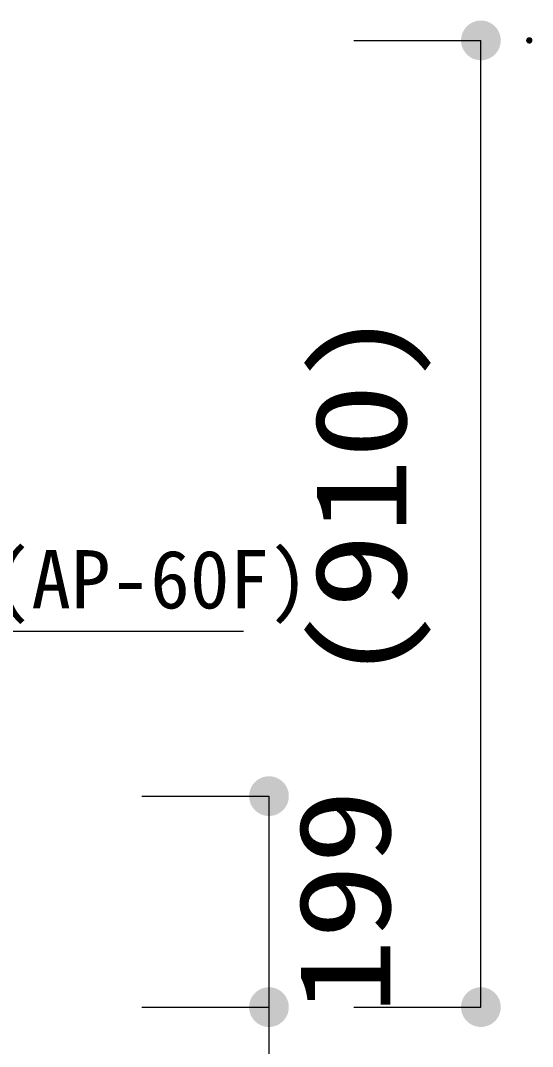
# Model space of a CAD drawing. Units: millimetres, scale not verified. Extents: x -8910 to 8910, y -6308 to 6308.
# Drawn here: x 1167 to 1650, y 3517 to 4485 of the extents above; entities that cross this region are included whole.
import ezdxf
from ezdxf.enums import TextEntityAlignment as Align

# ---------------------------------------------------------------- set-up
doc = ezdxf.new("R2010")
doc.units = ezdxf.units.MM
doc.header["$LTSCALE"] = 30
for name, color, linetype, lineweight in [('0-2_製作', 4, 'Continuous', 25), ('0-4_00クル-フ-6寸法', 132, 'Continuous', 25), ('0-7_07', 3, 'Continuous', 25)]:
    doc.layers.add(name, color=color, linetype=linetype, lineweight=lineweight)
doc.styles.add('ＭＳ ゴシック', font='')
doc.styles.get('ＭＳ ゴシック').set_extended_font_data('MS Gothic')

msp = doc.modelspace()

# ---------------------------------------------------------------- linework, layer by layer
at = {"layer": '0-2_製作'}
msp.add_line((986.17, 3908.5), (1377.44, 3908.5), dxfattribs=at)
at = {"layer": '0-4_00クル-フ-6寸法', "color": 4}
for p, q in [((1481.56, 4465.93), (1601.56, 4465.93)), ((1601.56, 3553.93), (1601.56, 4465.93)), ((1281.56, 3752.98), (1401.56, 3752.98)), ((1401.56, 3752.98), (1401.56, 3553.93)), ((1281.56, 3553.93), (1401.56, 3553.93)), ((1281.56, 3553.93), (1401.56, 3553.93)), ((1401.56, 3553.93), (1401.56, 3453.93)), ((1481.56, 3553.93), (1601.56, 3553.93))]:
    msp.add_line(p, q, dxfattribs=at)
at = {"layer": '0-4_00クル-フ-6寸法'}
for points in [[(1601.56, 4465.93), (1590.54, 4481.1), (1592.52, 4482.36)], [(1601.56, 4465.93), (1592.52, 4482.36), (1594.66, 4483.36)], [(1601.56, 4465.93), (1594.66, 4483.36), (1596.89, 4484.09)], [(1601.56, 4465.93), (1596.89, 4484.09), (1599.21, 4484.53)], [(1601.56, 4465.93), (1599.21, 4484.53), (1601.56, 4484.68)], [(1601.56, 4465.93), (1601.56, 4484.68), (1603.91, 4484.53)], [(1601.56, 4465.93), (1603.91, 4484.53), (1606.22, 4484.09)], [(1601.56, 4465.93), (1606.22, 4484.09), (1608.46, 4483.36)], [(1601.56, 4465.93), (1608.46, 4483.36), (1610.59, 4482.36)], [(1601.56, 4465.93), (1610.59, 4482.36), (1612.58, 4481.1)], [(1601.56, 4465.93), (1583.14, 4469.44), (1583.73, 4471.72)], [(1601.56, 4465.93), (1583.73, 4471.72), (1584.59, 4473.91)], [(1601.56, 4465.93), (1584.59, 4473.91), (1585.73, 4475.97)], [(1601.56, 4465.93), (1585.73, 4475.97), (1587.11, 4477.88)], [(1601.56, 4465.93), (1587.11, 4477.88), (1588.72, 4479.6)], [(1601.56, 4465.93), (1588.72, 4479.6), (1590.54, 4481.1)], [(1601.56, 4465.93), (1612.58, 4481.1), (1614.39, 4479.6)], [(1601.56, 4465.93), (1614.39, 4479.6), (1616, 4477.88)], [(1601.56, 4465.93), (1616, 4477.88), (1617.39, 4475.97)], [(1601.56, 4465.93), (1617.39, 4475.97), (1618.52, 4473.91)], [(1601.56, 4465.93), (1618.52, 4473.91), (1619.39, 4471.72)], [(1601.56, 4465.93), (1619.39, 4471.72), (1619.98, 4469.44)], [(1601.56, 4465.93), (1582.84, 4467.1), (1583.14, 4469.44)], [(1601.56, 4465.93), (1582.84, 4464.75), (1582.84, 4467.1)], [(1601.56, 4465.93), (1583.14, 4462.41), (1582.84, 4464.75)], [(1601.56, 4465.93), (1583.73, 4460.13), (1583.14, 4462.41)], [(1601.56, 4465.93), (1584.59, 4457.94), (1583.73, 4460.13)], [(1601.56, 4465.93), (1585.73, 4455.88), (1584.59, 4457.94)], [(1601.56, 4465.93), (1587.11, 4453.98), (1585.73, 4455.88)], [(1601.56, 4465.93), (1588.72, 4452.26), (1587.11, 4453.98)], [(1601.56, 4465.93), (1590.54, 4450.76), (1588.72, 4452.26)], [(1601.56, 4465.93), (1592.52, 4449.5), (1590.54, 4450.76)], [(1601.56, 4465.93), (1594.66, 4448.49), (1592.52, 4449.5)], [(1601.56, 4465.93), (1596.89, 4447.77), (1594.66, 4448.49)], [(1601.56, 4465.93), (1599.21, 4447.33), (1596.89, 4447.77)], [(1601.56, 4465.93), (1601.56, 4447.18), (1599.21, 4447.33)], [(1601.56, 4465.93), (1619.98, 4469.44), (1620.27, 4467.1)], [(1601.56, 4465.93), (1620.27, 4467.1), (1620.27, 4464.75)], [(1601.56, 4465.93), (1603.91, 4447.33), (1601.56, 4447.18)], [(1601.56, 4465.93), (1606.22, 4447.77), (1603.91, 4447.33)], [(1601.56, 4465.93), (1608.46, 4448.49), (1606.22, 4447.77)], [(1601.56, 4465.93), (1610.59, 4449.5), (1608.46, 4448.49)], [(1601.56, 4465.93), (1612.58, 4450.76), (1610.59, 4449.5)], [(1601.56, 4465.93), (1614.39, 4452.26), (1612.58, 4450.76)], [(1601.56, 4465.93), (1616, 4453.98), (1614.39, 4452.26)], [(1601.56, 4465.93), (1617.39, 4455.88), (1616, 4453.98)], [(1601.56, 4465.93), (1618.52, 4457.94), (1617.39, 4455.88)], [(1601.56, 4465.93), (1619.39, 4460.13), (1618.52, 4457.94)], [(1601.56, 4465.93), (1619.98, 4462.41), (1619.39, 4460.13)], [(1601.56, 4465.93), (1620.27, 4464.75), (1619.98, 4462.41)], [(1401.56, 3752.98), (1387.11, 3764.93), (1388.72, 3766.65)], [(1401.56, 3752.98), (1388.72, 3766.65), (1390.54, 3768.15)], [(1401.56, 3752.98), (1390.54, 3768.15), (1392.52, 3769.41)], [(1401.56, 3752.98), (1392.52, 3769.41), (1394.66, 3770.41)], [(1401.56, 3752.98), (1394.66, 3770.41), (1396.89, 3771.14)], [(1401.56, 3752.98), (1396.89, 3771.14), (1399.21, 3771.58)], [(1401.56, 3752.98), (1399.21, 3771.58), (1401.56, 3771.73)], [(1401.56, 3752.98), (1401.56, 3771.73), (1403.91, 3771.58)], [(1401.56, 3752.98), (1403.91, 3771.58), (1406.22, 3771.14)], [(1401.56, 3752.98), (1406.22, 3771.14), (1408.46, 3770.41)], [(1401.56, 3752.98), (1408.46, 3770.41), (1410.59, 3769.41)], [(1401.56, 3752.98), (1410.59, 3769.41), (1412.58, 3768.15)], [(1401.56, 3752.98), (1412.58, 3768.15), (1414.39, 3766.65)], [(1401.56, 3752.98), (1414.39, 3766.65), (1416, 3764.93)], [(1401.56, 3752.98), (1382.84, 3754.16), (1383.14, 3756.49)], [(1401.56, 3752.98), (1383.14, 3756.49), (1383.73, 3758.77)], [(1401.56, 3752.98), (1383.73, 3758.77), (1384.59, 3760.96)], [(1401.56, 3752.98), (1384.59, 3760.96), (1385.73, 3763.03)], [(1401.56, 3752.98), (1385.73, 3763.03), (1387.11, 3764.93)], [(1401.56, 3752.98), (1416, 3764.93), (1417.39, 3763.03)], [(1401.56, 3752.98), (1417.39, 3763.03), (1418.52, 3760.96)], [(1401.56, 3752.98), (1418.52, 3760.96), (1419.39, 3758.77)], [(1401.56, 3752.98), (1419.39, 3758.77), (1419.98, 3756.49)], [(1401.56, 3752.98), (1419.98, 3756.49), (1420.27, 3754.16)], [(1401.56, 3752.98), (1382.84, 3751.8), (1382.84, 3754.16)], [(1401.56, 3752.98), (1383.14, 3749.47), (1382.84, 3751.8)], [(1401.56, 3752.98), (1383.73, 3747.19), (1383.14, 3749.47)], [(1401.56, 3752.98), (1384.59, 3745), (1383.73, 3747.19)], [(1401.56, 3752.98), (1385.73, 3742.93), (1384.59, 3745)], [(1401.56, 3752.98), (1387.11, 3741.03), (1385.73, 3742.93)], [(1401.56, 3752.98), (1388.72, 3739.31), (1387.11, 3741.03)], [(1401.56, 3752.98), (1390.54, 3737.81), (1388.72, 3739.31)], [(1401.56, 3752.98), (1392.52, 3736.55), (1390.54, 3737.81)], [(1401.56, 3752.98), (1394.66, 3735.55), (1392.52, 3736.55)], [(1401.56, 3752.98), (1396.89, 3734.82), (1394.66, 3735.55)], [(1401.56, 3752.98), (1399.21, 3734.38), (1396.89, 3734.82)], [(1401.56, 3752.98), (1401.56, 3734.23), (1399.21, 3734.38)], [(1401.56, 3752.98), (1420.27, 3754.16), (1420.27, 3751.8)], [(1401.56, 3752.98), (1403.91, 3734.38), (1401.56, 3734.23)], [(1401.56, 3752.98), (1406.22, 3734.82), (1403.91, 3734.38)], [(1401.56, 3752.98), (1408.46, 3735.55), (1406.22, 3734.82)], [(1401.56, 3752.98), (1410.59, 3736.55), (1408.46, 3735.55)], [(1401.56, 3752.98), (1412.58, 3737.81), (1410.59, 3736.55)], [(1401.56, 3752.98), (1414.39, 3739.31), (1412.58, 3737.81)], [(1401.56, 3752.98), (1416, 3741.03), (1414.39, 3739.31)], [(1401.56, 3752.98), (1417.39, 3742.93), (1416, 3741.03)], [(1401.56, 3752.98), (1418.52, 3745), (1417.39, 3742.93)], [(1401.56, 3752.98), (1419.39, 3747.19), (1418.52, 3745)], [(1401.56, 3752.98), (1419.98, 3749.47), (1419.39, 3747.19)], [(1401.56, 3752.98), (1420.27, 3751.8), (1419.98, 3749.47)], [(1401.56, 3553.93), (1394.66, 3571.36), (1396.89, 3572.09)], [(1401.56, 3553.93), (1394.66, 3571.36), (1396.89, 3572.09)], [(1401.56, 3553.93), (1396.89, 3572.09), (1399.21, 3572.53)], [(1401.56, 3553.93), (1396.89, 3572.09), (1399.21, 3572.53)], [(1401.56, 3553.93), (1399.21, 3572.53), (1401.56, 3572.68)], [(1401.56, 3553.93), (1399.21, 3572.53), (1401.56, 3572.68)], [(1401.56, 3553.93), (1401.56, 3572.68), (1403.91, 3572.53)], [(1401.56, 3553.93), (1401.56, 3572.68), (1403.91, 3572.53)], [(1401.56, 3553.93), (1403.91, 3572.53), (1406.22, 3572.09)], [(1401.56, 3553.93), (1403.91, 3572.53), (1406.22, 3572.09)], [(1401.56, 3553.93), (1406.22, 3572.09), (1408.46, 3571.36)], [(1401.56, 3553.93), (1406.22, 3572.09), (1408.46, 3571.36)], [(1601.56, 3553.93), (1594.66, 3571.36), (1596.89, 3572.09)], [(1601.56, 3553.93), (1596.89, 3572.09), (1599.21, 3572.53)], [(1601.56, 3553.93), (1599.21, 3572.53), (1601.56, 3572.68)], [(1601.56, 3553.93), (1601.56, 3572.68), (1603.91, 3572.53)], [(1601.56, 3553.93), (1603.91, 3572.53), (1606.22, 3572.09)], [(1601.56, 3553.93), (1606.22, 3572.09), (1608.46, 3571.36)], [(1401.56, 3553.93), (1383.73, 3559.72), (1384.59, 3561.91)], [(1401.56, 3553.93), (1383.73, 3559.72), (1384.59, 3561.91)], [(1401.56, 3553.93), (1384.59, 3561.91), (1385.73, 3563.97)], [(1401.56, 3553.93), (1384.59, 3561.91), (1385.73, 3563.97)], [(1401.56, 3553.93), (1385.73, 3563.97), (1387.11, 3565.88)], [(1401.56, 3553.93), (1385.73, 3563.97), (1387.11, 3565.88)], [(1401.56, 3553.93), (1387.11, 3565.88), (1388.72, 3567.6)], [(1401.56, 3553.93), (1387.11, 3565.88), (1388.72, 3567.6)], [(1401.56, 3553.93), (1388.72, 3567.6), (1390.54, 3569.1)], [(1401.56, 3553.93), (1388.72, 3567.6), (1390.54, 3569.1)], [(1401.56, 3553.93), (1390.54, 3569.1), (1392.52, 3570.36)], [(1401.56, 3553.93), (1390.54, 3569.1), (1392.52, 3570.36)], [(1401.56, 3553.93), (1392.52, 3570.36), (1394.66, 3571.36)], [(1401.56, 3553.93), (1392.52, 3570.36), (1394.66, 3571.36)], [(1401.56, 3553.93), (1408.46, 3571.36), (1410.59, 3570.36)], [(1401.56, 3553.93), (1408.46, 3571.36), (1410.59, 3570.36)], [(1401.56, 3553.93), (1410.59, 3570.36), (1412.58, 3569.1)], [(1401.56, 3553.93), (1410.59, 3570.36), (1412.58, 3569.1)], [(1401.56, 3553.93), (1412.58, 3569.1), (1414.39, 3567.6)], [(1401.56, 3553.93), (1412.58, 3569.1), (1414.39, 3567.6)], [(1401.56, 3553.93), (1414.39, 3567.6), (1416, 3565.88)], [(1401.56, 3553.93), (1414.39, 3567.6), (1416, 3565.88)], [(1401.56, 3553.93), (1416, 3565.88), (1417.39, 3563.97)], [(1401.56, 3553.93), (1416, 3565.88), (1417.39, 3563.97)], [(1401.56, 3553.93), (1417.39, 3563.97), (1418.52, 3561.91)], [(1401.56, 3553.93), (1417.39, 3563.97), (1418.52, 3561.91)], [(1401.56, 3553.93), (1418.52, 3561.91), (1419.39, 3559.72)], [(1401.56, 3553.93), (1418.52, 3561.91), (1419.39, 3559.72)], [(1601.56, 3553.93), (1583.73, 3559.72), (1584.59, 3561.91)], [(1601.56, 3553.93), (1584.59, 3561.91), (1585.73, 3563.97)], [(1601.56, 3553.93), (1585.73, 3563.97), (1587.11, 3565.88)], [(1601.56, 3553.93), (1587.11, 3565.88), (1588.72, 3567.6)], [(1601.56, 3553.93), (1588.72, 3567.6), (1590.54, 3569.1)], [(1601.56, 3553.93), (1590.54, 3569.1), (1592.52, 3570.36)], [(1601.56, 3553.93), (1592.52, 3570.36), (1594.66, 3571.36)], [(1601.56, 3553.93), (1608.46, 3571.36), (1610.59, 3570.36)], [(1601.56, 3553.93), (1610.59, 3570.36), (1612.58, 3569.1)], [(1601.56, 3553.93), (1612.58, 3569.1), (1614.39, 3567.6)], [(1601.56, 3553.93), (1614.39, 3567.6), (1616, 3565.88)], [(1601.56, 3553.93), (1616, 3565.88), (1617.39, 3563.97)], [(1601.56, 3553.93), (1617.39, 3563.97), (1618.52, 3561.91)], [(1601.56, 3553.93), (1618.52, 3561.91), (1619.39, 3559.72)], [(1401.56, 3553.93), (1382.84, 3555.1), (1383.14, 3557.44)], [(1401.56, 3553.93), (1382.84, 3555.1), (1383.14, 3557.44)], [(1401.56, 3553.93), (1382.84, 3552.75), (1382.84, 3555.1)], [(1401.56, 3553.93), (1382.84, 3552.75), (1382.84, 3555.1)], [(1401.56, 3553.93), (1383.14, 3550.41), (1382.84, 3552.75)], [(1401.56, 3553.93), (1383.14, 3550.41), (1382.84, 3552.75)], [(1401.56, 3553.93), (1383.14, 3557.44), (1383.73, 3559.72)], [(1401.56, 3553.93), (1383.14, 3557.44), (1383.73, 3559.72)], [(1401.56, 3553.93), (1383.73, 3548.13), (1383.14, 3550.41)], [(1401.56, 3553.93), (1383.73, 3548.13), (1383.14, 3550.41)], [(1401.56, 3553.93), (1384.59, 3545.94), (1383.73, 3548.13)], [(1401.56, 3553.93), (1384.59, 3545.94), (1383.73, 3548.13)], [(1401.56, 3553.93), (1385.73, 3543.88), (1384.59, 3545.94)], [(1401.56, 3553.93), (1385.73, 3543.88), (1384.59, 3545.94)], [(1401.56, 3553.93), (1387.11, 3541.98), (1385.73, 3543.88)], [(1401.56, 3553.93), (1387.11, 3541.98), (1385.73, 3543.88)], [(1401.56, 3553.93), (1388.72, 3540.26), (1387.11, 3541.98)], [(1401.56, 3553.93), (1388.72, 3540.26), (1387.11, 3541.98)], [(1401.56, 3553.93), (1390.54, 3538.76), (1388.72, 3540.26)], [(1401.56, 3553.93), (1390.54, 3538.76), (1388.72, 3540.26)], [(1401.56, 3553.93), (1392.52, 3537.5), (1390.54, 3538.76)], [(1401.56, 3553.93), (1392.52, 3537.5), (1390.54, 3538.76)], [(1401.56, 3553.93), (1394.66, 3536.49), (1392.52, 3537.5)], [(1401.56, 3553.93), (1394.66, 3536.49), (1392.52, 3537.5)], [(1401.56, 3553.93), (1396.89, 3535.77), (1394.66, 3536.49)], [(1401.56, 3553.93), (1396.89, 3535.77), (1394.66, 3536.49)], [(1401.56, 3553.93), (1399.21, 3535.33), (1396.89, 3535.77)], [(1401.56, 3553.93), (1399.21, 3535.33), (1396.89, 3535.77)], [(1401.56, 3553.93), (1401.56, 3535.18), (1399.21, 3535.33)], [(1401.56, 3553.93), (1401.56, 3535.18), (1399.21, 3535.33)], [(1401.56, 3553.93), (1419.39, 3559.72), (1419.98, 3557.44)], [(1401.56, 3553.93), (1419.39, 3559.72), (1419.98, 3557.44)], [(1401.56, 3553.93), (1419.98, 3557.44), (1420.27, 3555.1)], [(1401.56, 3553.93), (1419.98, 3557.44), (1420.27, 3555.1)], [(1401.56, 3553.93), (1420.27, 3555.1), (1420.27, 3552.75)], [(1401.56, 3553.93), (1420.27, 3555.1), (1420.27, 3552.75)], [(1401.56, 3553.93), (1403.91, 3535.33), (1401.56, 3535.18)], [(1401.56, 3553.93), (1406.22, 3535.77), (1403.91, 3535.33)], [(1401.56, 3553.93), (1408.46, 3536.49), (1406.22, 3535.77)], [(1401.56, 3553.93), (1410.59, 3537.5), (1408.46, 3536.49)], [(1401.56, 3553.93), (1412.58, 3538.76), (1410.59, 3537.5)], [(1401.56, 3553.93), (1414.39, 3540.26), (1412.58, 3538.76)], [(1401.56, 3553.93), (1416, 3541.98), (1414.39, 3540.26)], [(1401.56, 3553.93), (1417.39, 3543.88), (1416, 3541.98)], [(1401.56, 3553.93), (1418.52, 3545.94), (1417.39, 3543.88)], [(1401.56, 3553.93), (1419.39, 3548.13), (1418.52, 3545.94)], [(1401.56, 3553.93), (1419.98, 3550.41), (1419.39, 3548.13)], [(1401.56, 3553.93), (1420.27, 3552.75), (1419.98, 3550.41)], [(1401.56, 3553.93), (1403.91, 3535.33), (1401.56, 3535.18)], [(1401.56, 3553.93), (1406.22, 3535.77), (1403.91, 3535.33)], [(1401.56, 3553.93), (1408.46, 3536.49), (1406.22, 3535.77)], [(1401.56, 3553.93), (1410.59, 3537.5), (1408.46, 3536.49)], [(1401.56, 3553.93), (1412.58, 3538.76), (1410.59, 3537.5)], [(1401.56, 3553.93), (1414.39, 3540.26), (1412.58, 3538.76)], [(1401.56, 3553.93), (1416, 3541.98), (1414.39, 3540.26)], [(1401.56, 3553.93), (1417.39, 3543.88), (1416, 3541.98)], [(1401.56, 3553.93), (1418.52, 3545.94), (1417.39, 3543.88)], [(1401.56, 3553.93), (1419.39, 3548.13), (1418.52, 3545.94)], [(1401.56, 3553.93), (1419.98, 3550.41), (1419.39, 3548.13)], [(1401.56, 3553.93), (1420.27, 3552.75), (1419.98, 3550.41)], [(1601.56, 3553.93), (1582.84, 3555.1), (1583.14, 3557.44)], [(1601.56, 3553.93), (1582.84, 3552.75), (1582.84, 3555.1)], [(1601.56, 3553.93), (1583.14, 3550.41), (1582.84, 3552.75)], [(1601.56, 3553.93), (1583.14, 3557.44), (1583.73, 3559.72)], [(1601.56, 3553.93), (1583.73, 3548.13), (1583.14, 3550.41)], [(1601.56, 3553.93), (1584.59, 3545.94), (1583.73, 3548.13)], [(1601.56, 3553.93), (1585.73, 3543.88), (1584.59, 3545.94)], [(1601.56, 3553.93), (1587.11, 3541.98), (1585.73, 3543.88)], [(1601.56, 3553.93), (1588.72, 3540.26), (1587.11, 3541.98)], [(1601.56, 3553.93), (1590.54, 3538.76), (1588.72, 3540.26)], [(1601.56, 3553.93), (1592.52, 3537.5), (1590.54, 3538.76)], [(1601.56, 3553.93), (1594.66, 3536.49), (1592.52, 3537.5)], [(1601.56, 3553.93), (1596.89, 3535.77), (1594.66, 3536.49)], [(1601.56, 3553.93), (1599.21, 3535.33), (1596.89, 3535.77)], [(1601.56, 3553.93), (1601.56, 3535.18), (1599.21, 3535.33)], [(1601.56, 3553.93), (1619.39, 3559.72), (1619.98, 3557.44)], [(1601.56, 3553.93), (1619.98, 3557.44), (1620.27, 3555.1)], [(1601.56, 3553.93), (1620.27, 3555.1), (1620.27, 3552.75)], [(1601.56, 3553.93), (1603.91, 3535.33), (1601.56, 3535.18)], [(1601.56, 3553.93), (1606.22, 3535.77), (1603.91, 3535.33)], [(1601.56, 3553.93), (1608.46, 3536.49), (1606.22, 3535.77)], [(1601.56, 3553.93), (1610.59, 3537.5), (1608.46, 3536.49)], [(1601.56, 3553.93), (1612.58, 3538.76), (1610.59, 3537.5)], [(1601.56, 3553.93), (1614.39, 3540.26), (1612.58, 3538.76)], [(1601.56, 3553.93), (1616, 3541.98), (1614.39, 3540.26)], [(1601.56, 3553.93), (1617.39, 3543.88), (1616, 3541.98)], [(1601.56, 3553.93), (1618.52, 3545.94), (1617.39, 3543.88)], [(1601.56, 3553.93), (1619.39, 3548.13), (1618.52, 3545.94)], [(1601.56, 3553.93), (1619.98, 3550.41), (1619.39, 3548.13)], [(1601.56, 3553.93), (1620.27, 3552.75), (1619.98, 3550.41)]]:
    msp.add_solid(points, dxfattribs=at)
at = {"layer": '0-7_07', "color": 5}
for points in [[(1644.23, 4465.93), (1644.38, 4466.85), (1647.23, 4465.93)], [(1644.23, 4465.93), (1644.28, 4466.49), (1644.38, 4466.85)], [(1644.23, 4465.93), (1644.24, 4466.12), (1644.28, 4466.49)], [(1647.23, 4462.93), (1644.23, 4465.93), (1647.23, 4465.93)], [(1647.23, 4462.93), (1644.25, 4465.55), (1644.23, 4465.93)], [(1647.23, 4462.93), (1644.32, 4465.18), (1644.25, 4465.55)], [(1647.23, 4462.93), (1644.44, 4464.82), (1644.32, 4465.18)], [(1647.23, 4465.93), (1644.38, 4466.85), (1644.52, 4467.2)], [(1647.23, 4462.93), (1644.6, 4464.48), (1644.44, 4464.82)], [(1647.23, 4465.93), (1644.52, 4467.2), (1644.7, 4467.54)], [(1647.23, 4462.93), (1644.8, 4464.16), (1644.6, 4464.48)], [(1647.23, 4465.93), (1644.7, 4467.54), (1644.92, 4467.84)], [(1647.23, 4462.93), (1645.04, 4463.87), (1644.8, 4464.16)], [(1647.23, 4465.93), (1644.92, 4467.84), (1645.18, 4468.11)], [(1647.23, 4462.93), (1645.32, 4463.62), (1645.04, 4463.87)], [(1647.23, 4465.93), (1645.18, 4468.11), (1645.47, 4468.35)], [(1647.04, 4462.93), (1645.32, 4463.62), (1647.23, 4462.93)], [(1647.04, 4462.93), (1645.62, 4463.39), (1645.32, 4463.62)], [(1647.23, 4465.93), (1645.47, 4468.35), (1645.78, 4468.56)], [(1646.67, 4462.98), (1645.62, 4463.39), (1647.04, 4462.93)], [(1646.67, 4462.98), (1645.95, 4463.21), (1645.62, 4463.39)], [(1647.23, 4465.93), (1645.78, 4468.56), (1646.13, 4468.72)], [(1646.3, 4463.07), (1645.95, 4463.21), (1646.67, 4462.98)], [(1647.23, 4465.93), (1646.13, 4468.72), (1646.48, 4468.83)], [(1647.23, 4465.93), (1646.48, 4468.83), (1646.85, 4468.9)], [(1647.23, 4465.93), (1646.85, 4468.9), (1647.23, 4468.93)], [(1649.14, 4468.24), (1647.23, 4468.93), (1647.42, 4468.92)], [(1649.42, 4467.98), (1647.23, 4468.93), (1649.14, 4468.24)], [(1649.42, 4467.98), (1647.23, 4465.93), (1647.23, 4468.93)], [(1649.66, 4467.69), (1647.23, 4465.93), (1649.42, 4467.98)], [(1649.86, 4467.37), (1647.23, 4465.93), (1649.66, 4467.69)], [(1650.02, 4467.03), (1647.23, 4465.93), (1649.86, 4467.37)], [(1650.14, 4466.67), (1647.23, 4465.93), (1650.02, 4467.03)], [(1650.21, 4466.3), (1647.23, 4465.93), (1650.14, 4466.67)], [(1650.23, 4465.93), (1647.23, 4465.93), (1650.21, 4466.3)], [(1650.22, 4465.74), (1647.23, 4465.93), (1650.23, 4465.93)], [(1650.18, 4465.37), (1647.23, 4465.93), (1650.22, 4465.74)], [(1650.08, 4465), (1647.23, 4465.93), (1650.18, 4465.37)], [(1649.94, 4464.65), (1647.23, 4465.93), (1650.08, 4465)], [(1649.94, 4464.65), (1647.23, 4462.93), (1647.23, 4465.93)], [(1649.76, 4464.32), (1647.23, 4462.93), (1649.94, 4464.65)], [(1649.54, 4464.02), (1647.23, 4462.93), (1649.76, 4464.32)], [(1649.28, 4463.74), (1647.23, 4462.93), (1649.54, 4464.02)], [(1648.99, 4463.5), (1647.23, 4462.93), (1649.28, 4463.74)], [(1648.68, 4463.3), (1647.23, 4462.93), (1648.99, 4463.5)], [(1648.33, 4463.14), (1647.23, 4462.93), (1648.68, 4463.3)], [(1647.98, 4463.02), (1647.23, 4462.93), (1648.33, 4463.14)], [(1647.61, 4462.95), (1647.23, 4462.93), (1647.98, 4463.02)], [(1648.84, 4468.46), (1647.42, 4468.92), (1647.79, 4468.87)], [(1649.14, 4468.24), (1647.42, 4468.92), (1648.84, 4468.46)], [(1648.51, 4468.64), (1647.79, 4468.87), (1648.16, 4468.78)], [(1648.84, 4468.46), (1647.79, 4468.87), (1648.51, 4468.64)]]:
    msp.add_solid(points, dxfattribs=at)

# ---------------------------------------------------------------- texts
at = {"layer": '0-4_00クル-フ-6寸法', "color": 3, "style": 'ＭＳ ゴシック', "width": 1.2}
for s, p in [('(910)', (1557.14, 3859.07)), ('199', (1541.96, 3547.17))]:
    msp.add_text(s, height=86.66, rotation=90, dxfattribs=at).set_placement(p, align=Align.BOTTOM_LEFT)
at = {"layer": '0-7_07', "color": 4, "style": 'ＭＳ ゴシック'}
msp.add_text('ブロワ(AP-60F)', height=54.99, dxfattribs=at).set_placement((914.86, 3913.54), align=Align.BOTTOM_LEFT)

doc.saveas('drawing.dxf')
